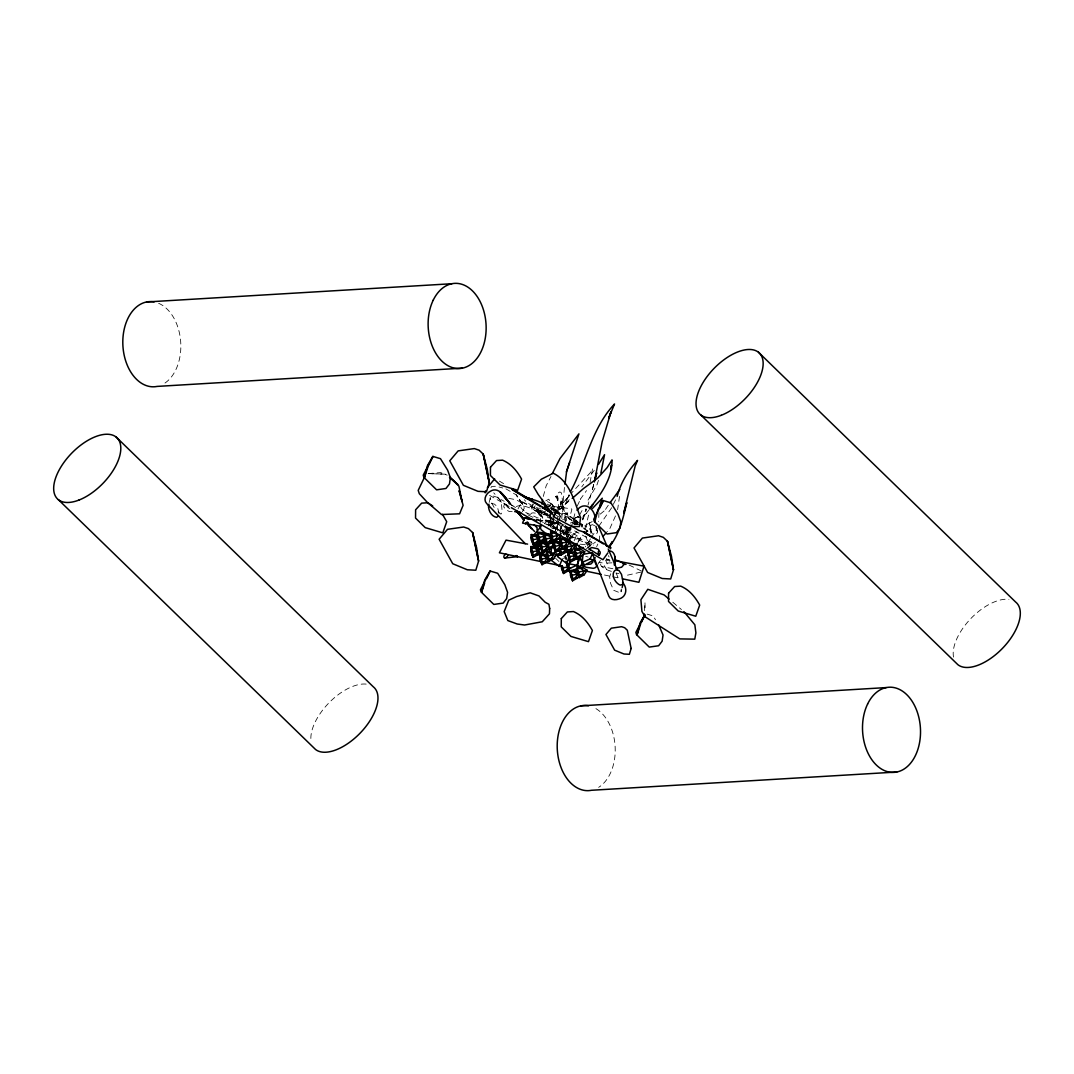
<?xml version="1.0" encoding="UTF-8"?>
<svg xmlns="http://www.w3.org/2000/svg" width="1074" height="1074" viewBox="0 0 1074 1074"><rect width="100%" height="100%" fill="white"/><g stroke="black" fill="none" stroke-linecap="round" stroke-linejoin="round"><path stroke-width="0.75" stroke-dasharray="5 3.75" d="M562.4 501.733L561.004 500.981L560.427 504.162L561.783 507.895L562.427 502.041M567.77 514.674L565.192 513.412L565.515 512.768C575.583 514.58 557.903 514.835 568.039 513.184M562.427 502.86L562.427 501.947M557.46 530.811L557.594 511.68L555.164 509.264L552.331 510.271C549.015 501.357 558.883 509.237 554.479 512.983M557.715 500.054L555.714 496.483L557.715 500.054C557.782 498.752 558.024 494.966 555.849 496.349C559.715 508.74 556.815 488.375 557.782 500.296M562.669 524.85L560.319 529.589L551.861 528.207M553.325 520.447L553.781 523.884L554.936 524.3L556.802 523.092L556.788 521.024M498.967 513.466L497.437 506.821L494.429 504.109L491.154 503.37M619.537 496.376L617.617 509.653M644.521 610.636L644.977 602.366L645.098 610.421M566.575 520.997L566.428 517.99L565.273 516.661M599.332 541.001L599.722 535.107M611.375 571.355C607.669 570.294 596.298 566.159 602.286 561.232M564.306 535.188L563.689 528.139L565.327 525.924L566.817 531.845L566.696 537.228L567.582 530.422L566.884 525.951M559.594 532.113L567.005 528.677L564.306 538.839M540.195 523.468L541.229 511.815M598.983 512.499L598.594 521.561M591.72 544.84L586.229 541.9L587.747 541.108L591.344 541.779L592.673 545.028M547.982 526.112C548.881 521.615 557.983 522.045 560.198 525.804L556.614 528.046L550.828 527.831M505.908 488.858L516.205 494.846L521.628 502.377L520.648 506.861L521.642 508.646L528.086 514.298M522.326 511.828L524.3 508.056L521.628 502.377M564.427 487.421L561.447 521.951M559.903 530.986L561.192 523.454M566.092 526.878L565.3 527.723L562.924 525.428M592.472 533.979L589.827 529.213L590.499 525.696L592.123 524.609L594.392 525.508L597.533 531.899L595.976 535.523L594.446 535.429M553.674 511.345L552.841 506.458L550.693 503.29L547.458 501.585M560.427 504.162L561.313 501.961L562.548 505.908M489.167 502.444L490.59 496.658L493.02 496.027L497.195 497.249L504.162 501.289M590.082 482.427L592.539 468.761L590.244 472.788L571.556 492.966M567.488 531.67C564.642 535.04 564.629 524.072 564.481 526.179M504.485 503.558L503.679 506.874L506.069 509.734L509.304 511.546L512.728 511.667M621.806 588.955L621.094 591.868L620.785 589.183M593.654 485.005L587.988 505.129M550.304 526.005L552.855 518.46L547.445 517.238L540.356 512.311M593.64 484.669L592.499 489.126L593.694 484.495M571.301 527.079L575.677 510.62M554.117 517.064L552.023 524.273C545.941 529.052 548.693 515.319 551.955 513.869M543.283 496.443L546.156 485.824L551.002 476.453M549.364 525.817C551.002 524.233 552.479 517.641 549.539 517.225M550.25 526.73L551.405 522.568L550.358 525.736M590.807 533.228L590.915 529.334L584.686 525.884M569.207 540.584L571.663 532.342L560.346 531.08L560.373 533.375M582.82 519.198L586.042 508.821L581.786 522.34M508.405 503.612L515.896 506.941C522.098 501.303 552.291 516.715 539.739 521.252M585.505 528.502L588.445 515.56L590.069 512.701M598.486 480.306L597.063 484.616L586.216 503.29M567.354 539.135L570.925 528.529M518.03 508.861L522.031 501.585L549.955 516.03M610.69 573.784L609.629 576.913L610.69 583.598L613.657 590.284L620.436 592.996M558.52 521.763L555.271 530.771L560.87 515.533M559.057 520.259L569.045 494.658M582.9 519.507L586.605 509.371M597.815 544.075L596.634 546.72M574.134 540.853L577.866 532.274M506.995 505.008L507.384 506.941L509.855 508.754M577.262 505.975L580.752 498.631L580.282 499.316L586.511 490.617M615.483 515.923L609.898 528.462L606.931 531.925M553.526 517.118L557.513 509.385L569.059 495.893M556.856 522.286C555.567 524.971 552.251 521.521 554.305 519.789M615.577 499.88L611.388 508.163L598.084 527.253M579.598 514.929L583.249 508.418M578.013 542.101L581.719 535.819M533.134 503.652L532.221 507.76L585.961 537.067L588.096 536.839M590.418 538.906L585.33 546.867M591.25 537.577L597.211 528.489M597.829 564.333L600.393 560.427M608.273 505.236L604.649 510.7L605.186 510.096L599.775 514.486M578.148 542.061L580.752 538.208L571.663 532.342L568.992 534.651L563.259 534.57M586.176 513.56L589.022 509.895M594.244 470.318L581.759 486.898M573.073 524.112L578.859 516.232M570.697 538.786L572.496 535.268L567.018 526.945M569.623 495.221L565.018 501.196L569.059 496M490.952 487.556L491.865 486.388L496.443 486.294L502.753 487.999M562.306 508.177C564.239 506.659 561.031 506.404 560.037 506.592C549.203 511.009 571.945 507.452 557.231 507.72M533.093 504.391L531.684 507.17L531.966 510.284L545.619 511.707M570.562 528.609L568.307 530.677L564.776 531.388A11.827 5.531 25.9 0 1 557.205 529.442L550.922 525.025A9.25 4.336 25.9 0 1 549.633 520.729L551.741 518.205M552.788 516.93L558.99 509.667L571.019 499.37M545.793 500.82L548.774 499.195L560.628 517.225M569.301 499.665L561.917 507.868L552.492 516.07M559.299 513.547L558.171 511.103L554.023 508.056C558.171 513.372 560.494 516.017 556.211 510.298M549.633 520.729L554.063 519.078M568.307 530.677L569.22 529.737A9.25 4.336 25.9 0 0 569.019 527.039M582.685 517.091L587.102 512.593M563.514 534.315L570.052 527.817M571.14 526.73L563.608 534.208L570.213 527.723M549.002 506.243L550.479 504.901L548.747 506.391L550.479 504.901L548.076 504.686M544.29 523.562L551.311 517.104M575.073 524.488L577.329 522.42M576.872 531.737L569.676 538.262C576.241 536.02 585.854 539.578 587.867 546.545M587.773 547.633L590.445 545.31L579.128 544.048M540.061 511.68L540.343 510.741C526.757 503.344 545.659 520.715 537.51 508.781M567.716 512.728L567.582 514.594M586.458 548.76L595.493 542.048M585.518 525.387L592.432 520.836M566.454 527.602L566.589 526.193M535.282 505.8L534.1 507.062L536.57 509.626L542.477 510.378M580.255 523.79L573.771 518.742L577.557 516.862M570.724 522.474L573.691 521.91L577.758 523.535M558.923 507.022L557.822 507.519L559.89 506.633M573.825 518.715L577.705 516.862L579.329 517.225M558.936 534.449L566.777 531.455L568.938 537.51M428.164 473.594L445.576 474.198L428.164 473.594L440.676 472.587L447.2 475.151M546.679 521.91L545.726 520.044L553.338 522.434L546.679 521.91L552.398 522.42M640.883 572.106L627.632 575.14L624.732 574.617M551.62 527.576L553.835 525.213L550.344 523.468M554.023 522.971L551.056 523.937L550.143 525.24L550.895 526.73L556.614 528.046M567.797 515.372L568.414 518.111L576.845 522.514L568.535 518.447C565.609 510.821 577.288 522.071 578.148 523.374M566.441 527.602L565.3 527.723M580.752 538.208L574.375 539.403L568.992 534.651M606.823 559.635L608.676 559.312M550.398 504.941L549.176 505.022M541.202 507.962L538.517 508.311L532.637 505.948L526.3 502.095L524.354 499.732M562.575 558.373L566.938 557.849M592.204 521.548L589.438 523.159L589.827 529.213M611.952 562.83L607.052 563.085L604.206 565.609L606.716 569.65M550.975 523.615L557.312 523.481L551.553 523.575M566.025 535.08L567.904 536.799M508.834 498.376L516.232 499.759L521.736 502.968L524.152 506.7M535.631 510.929L540.222 511.533L535.859 510.942M544.854 523.736L554.721 526.582L559.312 531.053M579.396 524.609L570.415 523.897M536.799 508.969L537.94 509.801L535.993 510.982M573.892 523.897L577.718 524.193M574.348 523.615L577.53 523.924M553.929 512.526L570.562 514.164L571.865 509.559L571.368 508.794L549.794 505.988M612.851 568.723L601.829 566.548M536.369 519.843L560.453 523.011M537.953 520.058L561.689 523.213M549.23 520.796L545.767 520.084M537.832 519.897L560.104 522.984M551.499 522.259L547.364 521.467M616.033 573.06L618.933 573.57M606.3 559.017L609.576 559.635M598.97 562.239L602.192 562.883M555.755 496.631L557.634 496.618L557.084 496.107M553.647 512.687C561.004 515.775 549.297 503.894 556.265 512.58M604.447 575.006L611.012 576.402M612.65 576.738L620.853 578.483M605.83 559.997L610.113 561.031L606.219 558.829M573.691 521.91L576.953 523.656M547.633 513.694L539.403 511.251L546.747 513.547L540.705 511.828L552.103 517.44M647.125 614.127L653.113 615.926L655.502 619.765M550.412 507.062L553.808 508.969L555.701 511.842L551.378 509.21M557.768 513.869L554.009 510.338M585.719 556.332L588.163 557.07M549.23 514.151L550.492 514.674M511.237 504.981L515.869 507.707M629.069 565.031L641.245 570.925M586.337 542.115C588.955 544.491 593.412 540.598 593.506 545.068M577.799 516.769L579.906 517.695M574.59 522.42L577.248 523.615M573.744 519.145L567.891 515.493L568.535 518.447L575.315 522.528M528.475 515.144L537.443 519.548M538.933 520.272L591.25 545.887M549.861 508.083L577.49 522.206M522.152 502.108L552.372 517.561M525.669 512.432L537.819 517.977L540.692 517.493L540.544 515.252M489.556 495.356L509.908 506.901M565.192 513.265L567.502 514.58M550.13 516.07L547.525 514.553M499.397 481.112L503.585 483.622M555.097 514.674L563.461 519.709M577.705 521.736L573.865 518.661L577.342 521.575M498.054 511.801L500.967 514.164L502.189 512.231L501.289 501.706L493.731 492.805M672.78 602.232L681.466 609.562M497.302 497.168L509.398 508.526L505.169 503.531L504.699 501.625M563.957 556.372L566.186 558.534M555.594 558.252L558.936 561.501M542.531 517.735C540.96 514.594 530.006 509.801 530.61 515.453M550.693 503.29L554.063 506.713M541.363 516.326L536.382 510.888L542.061 517.265M564.857 524.81L565.38 525.548M556.292 521.132L569.26 539.779M522.702 504.256L516.205 494.846L523.521 505.867M553.889 509.049L554.788 510.365M609.092 556.963L608.327 555.553M565.125 556.641L566.562 559.178M494.121 507.398L490.549 500.981L490.2 498M565.219 520.272L565.528 521.011M616.207 573.127L619.134 580.349M605.736 560.319L607.186 563.89M585.679 536.074L589.854 546.881M567.005 528.677L570.495 539.51M596.755 527.978L597.533 531.899M565.595 521.722L564.199 518.688L564.924 517.171L565.031 519.709M547.753 504.068L548.143 506.351M565.636 520.219L561.299 492.751L559.822 491.919L556.869 493.879L559.957 516.755M566.656 526.676L568.24 536.799M560.816 523.186L562.118 532.825M595.922 525.844L596.258 528.489L595.909 525.656M557.567 496.926L557.728 499.168L557.54 496.497M565.85 555.5L565.998 560.131L565.904 555.325M550.237 514.285L550.573 527.133M310.856 738.482A42.651 21.722 -45.8 0 1 330.43 701.376A42.651 21.722 -45.8 0 1 366.596 684.151M953.524 657.113A42.651 21.722 -45.8 0 1 970.815 618.584A42.651 21.722 -45.8 0 1 1008.942 599.373M595.922 708.625A42.651 28.958 86.6 0 1 615.187 747.88A42.651 28.958 86.6 0 1 598.661 787.349M158.63 303.298A42.651 28.958 86.6 0 1 180.687 341.8A42.651 28.958 86.6 0 1 164.282 383.485M552.036 522.488L552.023 524.273L552.009 519.413L552.036 522.488M560.829 502.122L560.803 504.364L560.829 502.122M590.727 529.012L589.72 523.803L591.291 532.838L590.727 529.012"/><path stroke-width="1.5" d="M615.04 557.487L614.462 565.313C616.301 560.883 615.429 549.311 608.193 551.19M592.781 560.816L592.767 562.172L590.781 564.065L586.699 564.508M544.974 507.438C546.344 501.853 528.22 498.725 524.716 496.993M614.596 564.817L615.12 556.99M578.336 557.513L577.799 565.434L566.548 563.34L557.554 556.641L561.635 551.888M623.229 583.128L621.524 574.389L618.986 570.536L616.436 569.529C609.616 572.737 614.771 583.169 620.262 585.102L622.678 584.35L623.229 583.128L622.168 587.491M594.848 521.83L597.949 509.64L603.333 500.578L610.905 502.847L618.074 514.325L620.826 521.924L619.913 528.126L616.409 532.664L607.038 534.006L594.284 521.467L593.68 519.333L603.333 500.578L599.842 507.921M541.994 504.095L542.451 499.477M535.577 536.329L538.275 538.705L536.718 541.981L532.785 543.699L531.281 536.262L535.577 536.329L536.919 535.174L531.254 534.543L533.228 539.698L533.442 545.391L538.423 542.598L539.94 540.356M535.161 548.358L537.846 550.72L536.302 553.996L532.355 555.714L530.851 548.29L535.161 548.358L536.49 547.19L530.824 546.559L532.811 551.714L533.026 557.406L537.993 554.627L539.51 552.372M543.001 539.591L544.558 536.315L541.86 533.939L537.564 533.872L539.51 537.309L539.725 542.988L544.693 540.209L543.001 539.591L539.054 541.296L537.685 537.725L537.537 532.14L543.202 532.771L545.471 534.248M541.363 544.639L537.107 544.169L539.081 549.324L539.296 555.016L544.276 552.224L545.793 549.982M544.572 543.645L547.257 546.022L545.713 549.297L541.766 551.016L540.262 543.578L544.572 543.645L545.914 542.491L540.249 541.86L542.222 547.015L542.437 552.707L547.404 549.915L548.935 547.673M547.753 555.97L545.485 554.506L539.819 553.875L541.793 559.03L542.008 564.723L546.988 561.944L548.505 559.688M546.33 538.92L546.545 544.612L551.512 541.82L549.821 541.202L545.874 542.907L544.505 539.349L544.357 533.765L550.009 534.396L548.68 535.55L544.37 535.483L546.33 538.92L551.365 537.926L549.821 541.202M548.693 561.501L546.666 556.278L546.505 550.653L548.478 555.808L548.693 561.501L553.66 558.708L556.708 554.211M552.613 536.517L552.815 542.209L557.795 539.43L560.843 534.919L552.613 536.517L550.626 531.361L554.882 531.831M558.708 550.747L550.828 554.184L551.553 547.78M557.594 541.551L553.338 541.081L555.312 546.236L555.527 551.929L560.507 549.136L562.024 546.894M570.227 541.417L567.045 542.021L564.347 539.645L560.051 539.578L561.541 547.002L565.488 545.297L567.179 545.914L570.227 541.417L565.689 538.477L560.024 537.846L561.997 543.014L562.212 548.693L565.944 546.612M561.984 565.542L563.286 567.824L563.501 573.516L568.482 570.737L569.999 568.482M565.837 544.639L567.139 546.934L567.354 552.627L572.335 549.834L575.369 545.337L570.831 542.397L567.998 542.088M572.2 553.271L574.885 555.647L573.341 558.923L569.395 560.641L567.904 553.204L572.2 553.271L573.543 552.117L567.878 551.486L569.851 556.641L570.066 562.333L575.033 559.554L576.563 557.299M569.703 560.816L568.804 568.817L570.133 572.2L580.081 566.629L582.699 562.776M570.321 571.704L571.824 579.141L575.771 577.423L577.315 574.147L574.63 571.771L570.321 571.704L572.281 575.14L572.496 580.833L577.463 578.054L579.745 574.671M576.537 553.419L581.571 552.425L578.886 550.049L574.577 549.982L576.537 553.419L576.751 559.111L581.719 556.319L584.766 551.821L580.215 548.895L574.55 548.264L574.711 553.848L576.08 557.419L580.027 555.701L581.571 552.425L584.766 551.821M587.196 570.321L584.001 570.925L581.303 568.549L577.007 568.482L578.953 571.918L579.168 577.611L584.149 574.818L587.196 570.321L582.645 567.394L576.98 566.763M540.96 526.663L531.321 537.819L531.603 540.517M564.964 484.28L566.656 471.231L578.94 433.869L559.997 458.571L552.385 473.433M600.876 473.137L604.555 454.678L598.54 464.29M582.363 524.582L582.202 525.468L581.558 524.81M599.722 505.773L602.259 498.215L592.499 508.418M594.405 481.944L602.165 441.696L611.066 411.611L608.663 418.216L614.543 403.985C591.331 428.539 586.176 462.854 570.375 491.785M594.781 480.199L596.688 472.761L594.889 479.85M488.965 504.176L488.469 505.411C488.334 510.365 491.422 516.567 496.658 517.359L498.135 516.124M478.588 561.098L475.822 570.227L467.338 569.77L452.745 563.743L439.132 539.242L447.522 529.321L463.673 527.012L468.452 528.609L472.573 532.516L476.601 547.659L478.588 561.098L472.573 532.516L478.252 559.514M428.002 466.666L424.405 477.648L427.519 465.472L432.889 456.41L440.461 458.665L447.63 470.157L450.382 477.755L449.469 483.944L445.965 488.482L436.594 489.825L423.841 477.286L423.237 475.151L432.889 456.41L428.701 465.203M484.696 582.846L481.608 592.257L484.723 580.081L490.106 571.006L497.678 573.274L504.847 584.766L507.586 592.365L506.673 598.554L503.182 603.091L493.798 604.434L481.058 591.895L480.454 589.76L490.106 571.006L486.616 578.349M640.654 623.94L637.057 634.909L640.171 622.732L644.776 614.959L635.889 632.425L636.493 634.546L649.246 647.085L658.617 645.756L662.121 641.205L663.034 635.016L658.684 624.867M617.161 496.376C620.651 482.83 628.196 470.654 637.54 460.397L635.164 466.035L623.779 512.875L626.813 502.578C623.108 518.286 619.483 534.57 608.877 547.337M566.387 471.929L569.623 462.532M550.438 513.171L551.526 511.09M562.521 566.897L559.312 566.307L562.038 559.702M566.548 563.34L568.737 558.05M485.569 490.845L485.193 492.872M545.283 561.326L546.841 558.037L544.142 555.674L539.846 555.607L541.336 563.031L545.283 561.326L546.988 561.944M552.398 546.075L554.09 546.693L549.123 549.485L548.452 547.794L552.398 546.075L553.432 543.887M556.09 538.799L557.648 535.523L554.963 533.147L550.653 533.08L552.157 540.517L556.09 538.799L557.795 539.43M551.969 558.091L553.513 554.815L550.828 552.439L546.532 552.372L548.022 559.809L551.969 558.091L553.66 558.708M558.802 548.519L560.36 545.243L557.661 542.867L553.365 542.8L554.869 550.237L558.802 548.519L560.507 549.136M565.488 545.297L567.045 542.021L561.997 543.014M561.071 555.016L559.03 549.754L560.413 553.325L564.347 551.606L565.904 548.331L560.856 549.324L561.071 555.016L566.052 552.237L567.569 549.982M565.34 547.391L566.696 550.922L570.63 549.217L572.187 545.941L575.369 545.337M561.38 565.676L562.83 571.824L566.777 570.106L568.334 566.83L566.535 565.246M570.133 572.2L566.092 561.742L568.804 568.817L576.684 565.38L579.785 558.829L576.913 559.406M577.007 568.482L578.51 575.919L582.444 574.201L584.001 570.925L578.953 571.918M595.184 557.607L593.452 560.172L583.504 565.756L582.175 562.36L590.056 558.936L592.539 553.687M641.353 622.477L644.843 615.134M424.458 477.339L418.202 490.375L419.316 493.704L427.157 502.176L441.521 514.527L459.591 513.802L463.109 505.33L459.216 490.939M610.341 548.854L610.905 547.659L583.786 531.885M507.707 555.835L507.814 554.6M609.817 545.78L612.381 541.672L609.683 545.807M537.027 529.858L537.121 527.804L534.234 524.797M607.897 552.868L602.957 559.702L511.372 507.72M576.993 510.231C584.189 500.873 594.513 508.123 595.224 518.594M487.421 487.677L494.658 478.856M575.53 545.914L577.275 543.337M589.988 508.539L592.861 504.471L590.109 507.895M610.045 502.753L619.819 489.435M589.451 508.754C600.809 494.389 612.408 478.789 612.032 459.9L607.119 467.606L597.627 478.198L583.652 488.401L572.2 498.43M544.505 542.867L546.545 540.49M605.937 533.08L602.93 536.409M531.321 537.819L532.194 536.839M506.995 556.627C503.625 560.655 502.296 555.016 506.176 554.171M541.229 524.582L539.9 526.797L541.215 529.764L544.813 532.691L549.754 534.812M541.86 533.939L543.202 532.771M554.963 533.147L556.292 531.992M557.661 542.867L559.004 541.712L561.272 543.176M544.142 555.674L545.485 554.506M564.347 539.645L565.689 538.477M570.831 542.397L569.489 543.565L572.187 545.941L567.139 546.934M578.886 550.049L580.215 548.895M574.63 571.771L575.959 570.616L571.717 570.146M581.303 568.549L582.645 567.394M555.003 555.97L559.259 553.58M586.082 531.711L587.612 531.214L586.753 530.489M539.51 537.309L544.558 536.315M533.228 539.698L538.275 538.705M542.222 547.015L547.257 546.022M539.081 549.324L541.605 548.827M555.312 546.236L560.36 545.243M532.811 551.714L537.846 550.72M548.478 555.808L553.513 554.815M541.793 559.03L546.841 558.037M569.851 556.641L574.885 555.647M591.72 552.667L583.075 554.372L582.175 562.36L579.973 556.654M563.286 567.824L568.334 566.83M572.281 575.14L577.315 574.147M520.783 512.499L514.714 511.613M542.759 507.733L545.861 507.277M615.912 568.294L621.604 567.22L624.236 564.306L621.363 562.091L615.563 559.97M566.132 540.047L569.045 539.685M504.632 558.037L517.789 556.654M146.574 301.969L451.886 283.724M462.397 368.167L157.086 386.412A42.651 28.958 86.6 0 1 122.839 344.365A42.651 28.958 86.6 0 1 154.132 301.928M580.953 705.833L886.265 687.588M896.777 772.031L591.465 790.276A42.651 28.958 86.6 0 1 557.231 748.229A42.651 28.958 86.6 0 1 588.512 705.793M541.43 545.954L537.134 545.887L538.638 553.311L542.571 551.606L544.276 552.224M583.464 547.565L579.168 547.498L579.141 545.203M529.536 518.755L524.568 518.071L522.568 523.105L540.531 526.287M530.153 518.903L524.568 518.071L532.14 519.185M536.772 520.863L533.389 519.521M558.493 548.505L569.73 550.6M560.078 554.922L550.452 553.123L546.585 550.25M567.341 567.797L570.549 568.401M527.589 544.115L506.042 540.141L499.397 552.801L561.769 565.985M534.154 545.364L537.43 545.981M616.14 560.883L644.011 566.159L638.909 582.296L622.504 578.832M584.431 532.234L578.591 530.355L571.086 525.629M622.96 563.81L626.021 564.427M586.391 571.193L601.158 574.322M581.625 563.38L584.202 564.132M599.198 555.204C602.783 550.935 595.802 548.532 599.198 555.204L589.035 548.868L591.895 547.565L597.762 548.801L598.916 550.022M524.501 496.953L532.825 499.611L522.608 496.027M527.804 523.602L528.395 522.837L527.186 521.991L525.374 523.776L526.475 522.716M570.63 549.217L572.335 549.834M590.056 558.936L593.452 560.172M580.027 555.701L581.719 556.319M564.347 551.606L566.052 552.237M536.718 541.981L538.423 542.598M573.341 558.923L575.033 559.554M545.713 549.297L547.404 549.915M576.684 565.38L580.081 566.629M536.302 553.996L537.993 554.627M582.444 574.201L584.149 574.818M566.777 570.106L568.482 570.737M575.771 577.423L577.463 578.054M524.434 497.168L540.383 506.378M589.143 549.244L590.351 549.848M516.352 555.889L517.534 556.547L516.245 555.54M583.692 532.194L593.264 537.859M512.459 489.704L528.166 499.048M542.437 507.546L551.002 512.647M512.204 489.569L527.683 498.806M543.162 508.042L551.606 513.09M583.544 532.06L603.333 543.86M606.112 545.525L610.394 548.076M511.936 488.657L532.825 501.249M534.221 502.082L552.318 512.996M669.062 599.091L664.094 594.902L647.783 589.304L640.909 599.748L641.93 611.455L645.192 616.865L679.775 638.896L694.771 639.151L695.898 632.895L694.838 624.773L683.95 611.656M432.688 505.935L427.734 502.753L421.666 503.129L415.611 509.788L415.544 518.071L425.223 527.629L442.797 532.852L446.717 521.696L442.515 514.379M527.831 524.501L534.53 531.442M550.304 559.608L559.312 566.307M583.907 528.193L585.692 529.616M449.724 477.232L458.893 486.092L462.115 501.746L459.175 490.805M449.482 477.232L457.833 484.562L450.771 478.105M548.68 535.55L551.365 537.926M551.257 540.423L553.942 542.8L548.908 543.793L548.452 547.794L547.069 544.223L549.123 549.485M758.472 352.245L1015.628 602.031A42.651 21.722 -45.8 0 1 1003.841 646.91A42.651 21.722 -45.8 0 1 957.874 664.685L700.718 414.9M116.126 437.011L373.282 686.796A42.651 21.722 -45.8 0 1 361.495 731.676A42.651 21.722 -45.8 0 1 315.528 749.464L58.372 499.678M525.293 543.699L486.656 503.491C482.964 499.598 486.092 493.503 490.227 491.342C498.349 486.16 504.377 496.107 508.552 501.558L500.081 491.677L507.693 500.605M510.606 504.068L501.155 493.141L510.365 503.827M516.903 511.358L524.246 519.856M523.669 519.266L517.52 512.137L523.991 519.749M527.75 524.005L531.845 528.757L527.616 523.817M517.024 511.452L523.374 518.876M516.916 511.466L523.226 518.89M527.428 523.83L529.536 526.3M594.526 561.058L596.661 565.716A11.827 5.531 25.9 0 1 593.304 568.321L586.444 567.354A9.25 4.336 25.9 0 1 581.88 564.911M566.401 550.693L568.965 554.238M544.25 503.827L549.807 511.815M574.711 553.848L576.751 559.111M560.172 543.431L562.212 548.693M550.774 536.946L550.626 531.361M567.743 565.85L569.113 569.421M561.46 568.253L563.501 573.516M537.685 537.725L537.537 532.14M537.255 549.754L537.107 544.169M598.473 526.193L606.944 545.954M608.246 549.002L617.362 570.294M622.558 582.457C627.766 587.975 626.719 596.875 619.094 598.956C615.697 600.232 610.475 600.259 608.904 596.312L592.23 553.07M581.195 559.769L583.504 565.756M579.168 577.611L577.154 572.375L577.02 568.159M565.837 548.693L567.354 552.627M568.549 558.413L570.066 562.333M568.267 567.193L569.784 571.126M572.496 580.833L570.469 575.61L570.348 571.395M551.311 538.289L552.815 542.209M555.527 551.929L553.513 546.693L553.338 541.081M546.545 544.612L544.518 539.376L544.357 533.765M538.208 539.067L539.725 542.988M542.437 552.707L540.41 547.485L540.249 541.86M537.792 551.096L539.296 555.016M542.008 564.723L539.994 559.5L539.86 555.285M533.442 545.391L531.429 540.168L531.254 534.543M533.026 557.406L530.999 552.184L530.824 546.559M580.927 523.723L582.108 526.81M548.626 548.465L550.828 554.184M575.06 543.511L577.06 549.7M644.346 613.952L645.192 616.865M574.55 548.264L574.724 553.875M567.878 551.486L567.998 555.701M560.024 537.846L560.198 543.471M490.469 467.203L490.415 475.473L500.095 485.045L517.655 490.268L521.575 479.111C517.158 471.15 511.452 463.955 502.605 460.169L496.537 460.545L490.469 467.203M561.299 618.597L561.246 626.867L570.925 636.426L588.485 641.648L592.405 630.492C587.975 622.544 582.283 615.335 573.435 611.549L567.367 611.938L561.299 618.597M668.578 593.17L668.525 601.44L678.204 611.012L695.764 616.234L699.684 605.078C695.254 597.117 689.562 589.921 680.715 586.136L674.647 586.511L668.578 593.17M549.66 608.515L549.445 613.831L542.263 621.765L524.582 625.014L517.198 624.007L507.841 620.571L504.189 611.589L508.727 600.191L516.554 596.567L530.18 592.808L538.973 595.949L545.216 602.313L548.908 604.273L549.66 608.515M580.537 517.655L579.423 526.569L571.757 526.488L555.07 517.561L538.168 494.362L533.724 486.884L541.363 479.205L553.285 473.218C570.026 481.541 574.295 501.612 580.537 517.655M611.468 465.123L610.676 469.231L611.442 465.257M489.234 482.669L486.468 491.785L477.984 491.328L463.391 485.314L449.778 460.8L458.155 450.879L474.319 448.583L479.098 450.181L483.206 454.087L487.247 469.217L489.234 482.669L483.206 454.087L489.234 482.669M631.136 648.468L629.377 654.294L623.954 653.999L614.637 650.159L605.951 634.506L611.307 628.183L621.618 626.706L624.665 627.726L627.297 630.223L631.136 648.468M673.479 569.838L670.7 578.967L662.215 578.51L647.622 572.482L634.022 547.968L642.4 538.061L658.563 535.751L663.329 537.349L667.451 541.256L671.478 556.399L673.479 569.838L667.451 541.256L673.479 569.838M78.912 500.081A42.651 21.722 -45.8 0 0 119.563 441.589A42.651 21.722 -45.8 0 0 63.272 463.364A42.651 21.722 -45.8 0 0 78.912 500.081M721.258 415.302A42.651 21.722 -45.8 0 0 761.909 356.823A42.651 21.722 -45.8 0 0 705.618 378.598A42.651 21.722 -45.8 0 0 721.258 415.302M867.617 704.007A42.651 28.958 86.6 0 0 889.205 772.072A42.651 28.958 86.6 0 0 917.72 713.351A42.651 28.958 86.6 0 0 867.617 704.007M433.238 300.143A42.651 28.958 86.6 0 0 454.826 368.207A42.651 28.958 86.6 0 0 483.34 309.487A42.651 28.958 86.6 0 0 433.238 300.143"/></g></svg>
